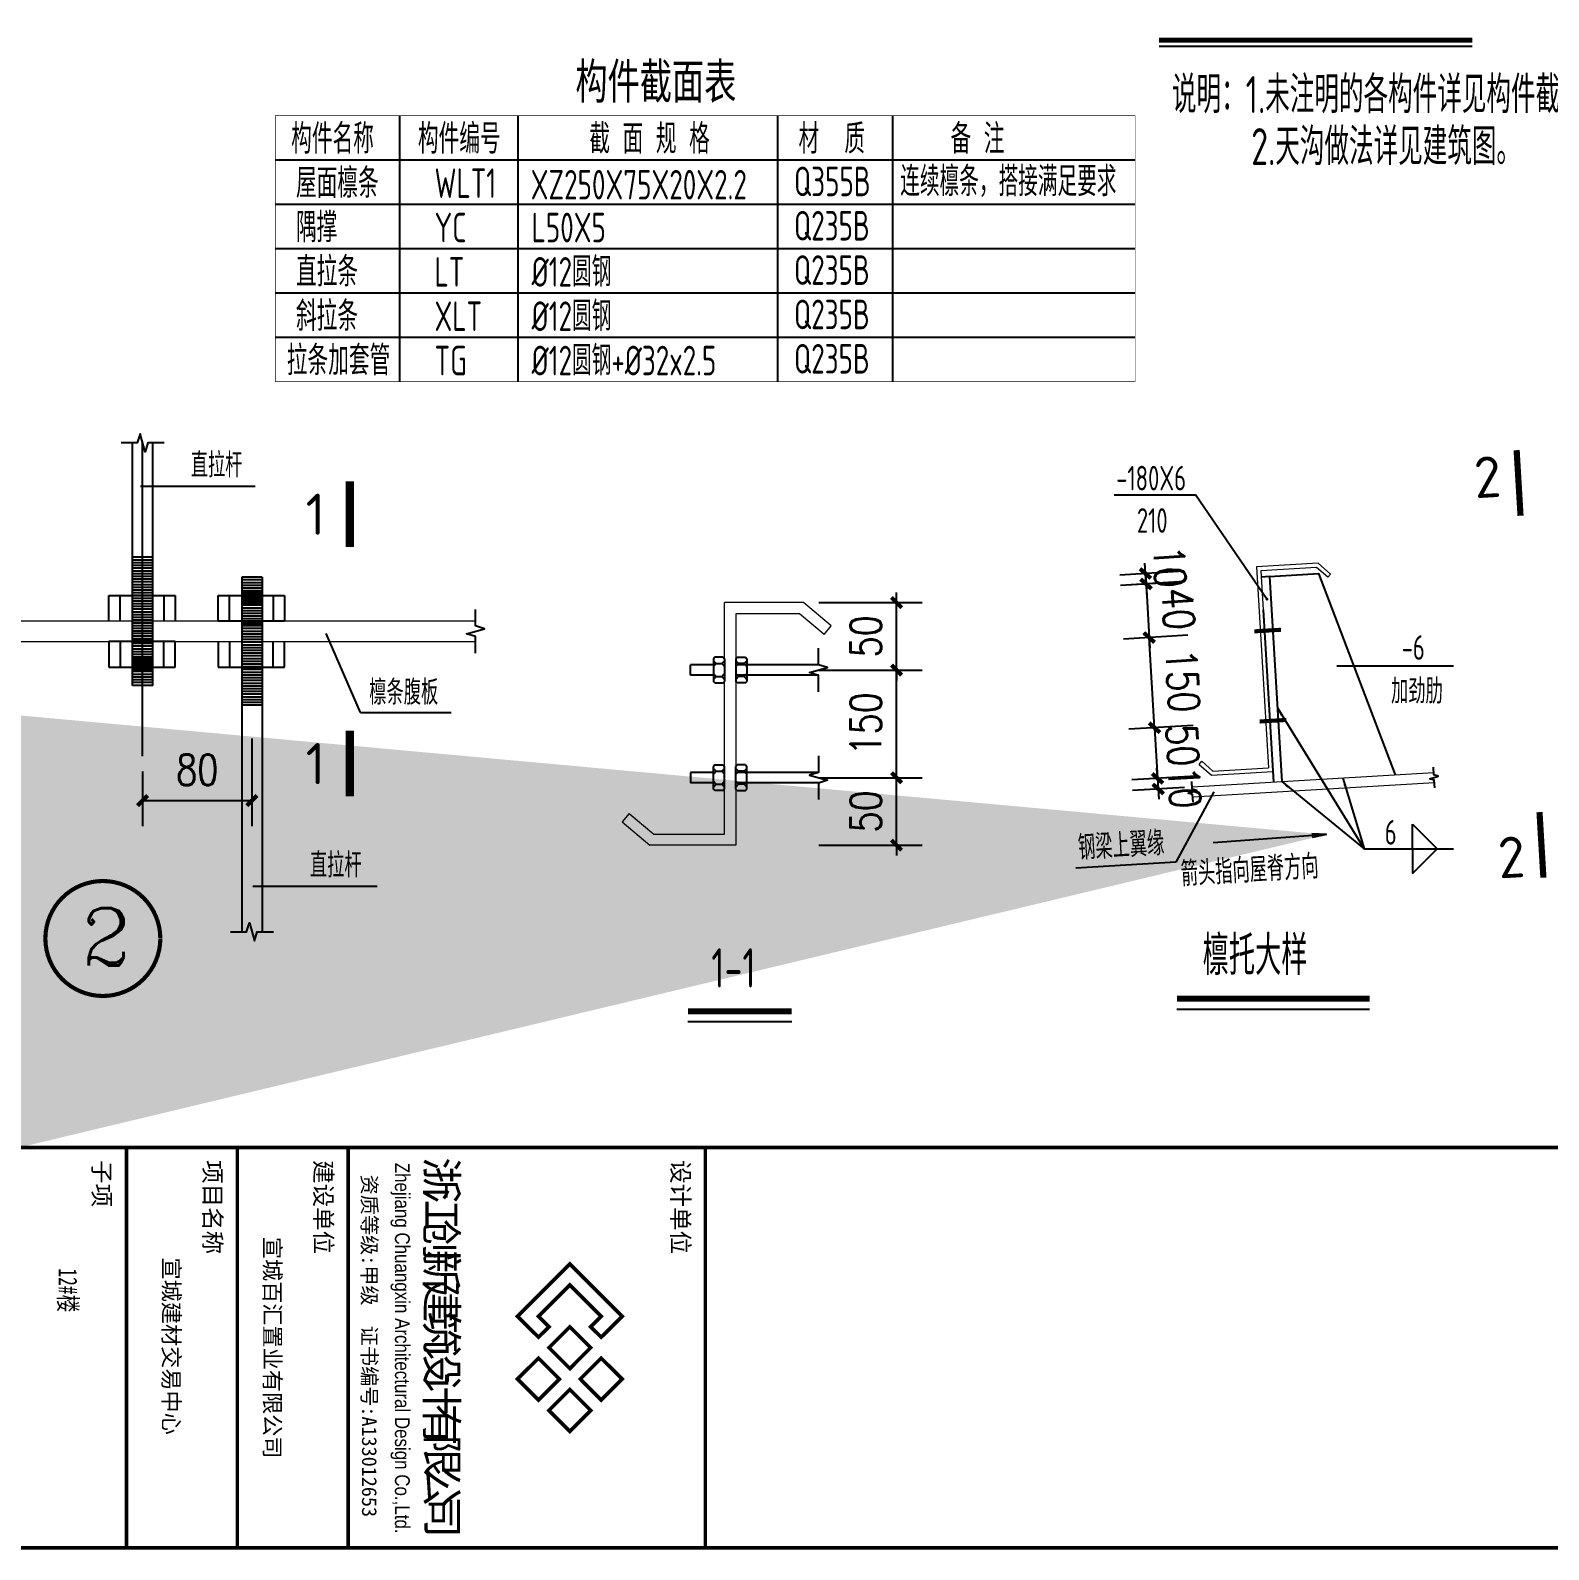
# Model space of a CAD drawing. Extents: x 447413 to 2975780, y -1432727 to 1301644.
# Drawn here: x 2646057 to 2683042, y -541910 to -504908 of the extents above; entities that cross this region are included whole.
import ezdxf
from ezdxf.enums import TextEntityAlignment as Align

# ---------------------------------------------------------------- set-up
doc = ezdxf.new("R2010")
doc.units = 0
doc.header["$LTSCALE"] = 1000
doc.header["$MEASUREMENT"] = 0
doc.linetypes.add('CONTINOUS', pattern=[0])
for name, color, linetype in [('AXIS', 3, 'Continuous'), ('BOLT', 253, 'Continuous'), ('DOTE', 1, 'Continuous'), ('DWG', 3, 'Continuous'), ('NUM', 7, 'Continuous'), ('PUB_HATCH', 8, 'Continuous'), ('PUB_TEXT', 7, 'Continuous'), ('STEEL', 7, 'Continuous'), ('TAB', 7, 'Continuous'), ('TEXT', 6, 'Continuous'), ('THIN', 7, 'Continuous'), ('图框', 253, 'Continuous'), ('说明', 7, 'Continuous')]:
    doc.layers.add(name, color=color, linetype=linetype)
for name, color, linetype, lineweight in [('rein', 6, 'Continuous', 18), ('THICK', 6, 'Continuous', 0), ('檩条', 7, 'Continuous', 18), ('钢梁', 141, 'Continuous', 18)]:
    doc.layers.add(name, color=color, linetype=linetype, lineweight=lineweight)
doc.styles.add('_HZTXT', font='tssdeng.shx', dxfattribs={"width": 0.7, "bigfont": 'HZTXT.shx'})
doc.styles.add('_TCH_AXIS', font='COMPLEX', dxfattribs={"bigfont": 'GBCBIG'})
doc.styles.add('Arial', font='ARIALN.TTF')
doc.styles.add('ASDF', font='')
doc.styles.add('cx_biaoti', font='')
doc.styles.add('DIM_FONT', font='SIMPLEX', dxfattribs={"width": 0.8})
doc.styles.add('HT', font='simhei.ttf')
doc.styles.get("Standard").update_dxf_attribs({"font": 'tssdeng.shx', "bigfont": 'hztxt.shx'})
doc.styles.add('TSSD_Label', font='Tssdeng.shx', dxfattribs={"width": 0.7, "bigfont": 'hztxt.shx'})
doc.styles.add('TSSD_Norm', font='tssdeng.shx', dxfattribs={"bigfont": 'tssdchn.shx'})
doc.styles.add('TSSD_REIN', font='Tssdeng.shx', dxfattribs={"width": 0.7, "bigfont": 'hztxt.shx'})
doc.styles.add('YT', font='FZYTK.TTF')
doc.styles.get('ASDF').set_extended_font_data('SimSun')
doc.styles.get('cx_biaoti').set_extended_font_data('SimSun')
doc.dimstyles.new('DIMN250', dxfattribs={"dimscale": 2.5, "dimtxt": 300, "dimasz": 100, "dimexe": 250, "dimexo": 300, "dimgap": 150, "dimtad": 1, "dimdec": 0, "dimzin": 0, "dimdsep": 46, "dimtxsty": 'DIM_FONT', "dimblk": 'ARCHTICK', "dimcen": 0.09, "dimclrt": 7, "dimazin": 2, "dimtfac": 1, "dimtdec": 0, "dimtix": 1, "dimtmove": 2, "dimatfit": 3, "dimldrblk": 'ARCHTICK', "dimfxl": 0, "dimtolj": 1, "dimtzin": 0, "dimarcsym": 0})
doc.dimstyles.get("Standard").update_dxf_attribs({"dimscale": 100, "dimtxt": 3.5, "dimasz": 1, "dimexe": 2.5, "dimexo": 3, "dimgap": 1.5, "dimtad": 1, "dimdec": 0, "dimzin": 0, "dimdsep": 46, "dimtxsty": 'Standard', "dimblk": 'ARCHTICK', "dimcen": 0.09, "dimadec": 0, "dimazin": 0, "dimtfac": 1, "dimtdec": 0, "dimtix": 1, "dimtmove": 2, "dimatfit": 3, "dimfxl": 0, "dimtolj": 1, "dimtzin": 0, "dimarcsym": 0})
doc.dimstyles.new('TSSD_LEADER_STYLE_200.0', dxfattribs={"dimtxt": 0.18, "dimasz": 200, "dimexe": 0.18, "dimexo": 0.0625, "dimgap": 0.09, "dimtad": 0, "dimtih": 1, "dimtoh": 1, "dimdec": 4, "dimzin": 0, "dimdsep": 46, "dimtxsty": 'Standard', "dimcen": 0.09, "dimadec": 0, "dimazin": 0, "dimtfac": 1, "dimtdec": 4, "dimtofl": 0, "dimtmove": 0, "dimatfit": 3, "dimfxl": 0, "dimtolj": 1, "dimtzin": 0, "dimarcsym": 0})

# ---------------------------------------------------------------- blocks, each defined once
blk = doc.blocks.new('A$C6B0021A6')
at = {"layer": '图框', "color": 153, "const_width": 58, "elevation": -84000}
for points in [[(111420, 1020), (2520, 1020), (2520, 83120), (111420, 83120)], [(111420, 83120), (117920, 83120), (117920, 1020), (111420, 1020)], [(111420, 30220), (117920, 30220), (117920, 1020), (111420, 1020)]]:
    blk.add_lwpolyline(points, close=True, dxfattribs=at)
at = {"layer": '图框', "color": 5, "const_width": 60, "elevation": -84000}
blk.add_lwpolyline([(114500, 28529), (114161, 28869), (113312, 28020), (114161, 27171), (114500, 27511), (114331, 27681), (114161, 27511), (113652, 28020), (114161, 28529), (114331, 28359)], close=True, dxfattribs=at)
at = {"layer": '图框', "color": 1, "const_width": 60, "elevation": -84000}
for points in [[(114840, 28529), (115179, 28190), (115519, 28529), (115179, 28869)], [(114331, 28020), (114670, 27681), (115009, 28020), (114670, 28359)], [(115349, 28020), (115688, 27681), (116028, 28020), (115688, 28359)], [(114840, 27511), (115179, 27171), (115519, 27511), (115179, 27850)]]:
    blk.add_lwpolyline(points, close=True, dxfattribs=at)
at = {"layer": '图框', "color": 153, "const_width": 58, "elevation": -84000}
for points in [[(111420, 24420), (117920, 24420)], [(117920, 22620), (111420, 22620)], [(117920, 20820), (111420, 20820)]]:
    blk.add_lwpolyline(points, dxfattribs=at)
at = {"layer": '图框', "color": 153, "style": 'cx_biaoti'}
for s, p in [('设计单位', (111624, 29678, -84000)), ('建设单位', (111624, 23878, -84000)), ('项目名称', (111624, 22078, -84000)), ('子项', (111624, 20278, -84000))]:
    blk.add_text(s, height=280, dxfattribs=at).set_placement(p)
at = {"layer": '图框', "color": 153}
for s, height, style, p in [('浙', 500, 'YT', (111920, 25945, -84000)), ('江', 500, 'YT', (112420, 25945, -84000)), ('创', 500, 'YT', (112920, 25945, -84000)), ('新', 500, 'YT', (113420, 25945, -84000)), ('建', 500, 'YT', (113920, 25945, -84000)), ('筑', 500, 'YT', (114420, 25945, -84000)), ('设', 500, 'YT', (114920, 25945, -84000)), ('计', 500, 'YT', (115420, 25945, -84000)), ('有', 500, 'YT', (115920, 25945, -84000)), ('限', 500, 'YT', (116420, 25945, -84000)), ('公', 500, 'YT', (116920, 25945, -84000)), ('司', 500, 'YT', (117420, 25945, -84000)), (' Zhejiang Chuangxin Architectural Design Co.,Ltd.', 240, 'Arial', (114640, 25270, -84000)), ('资质等级:甲级  证书编号:A133012653', 240, 'cx_biaoti', (114640, 24770, -84000)), ('宣城百汇置业有限公司', 264, 'HT', (114670, 23195, -84000)), ('宣城建材交易中心', 264, 'HT', (114645, 21554, -84000))]:
    blk.add_text(s, height=height, dxfattribs=dict(at, style=style)).set_placement(p, align=Align.MIDDLE)
blk = doc.blocks.new('子项')
at = {"layer": 'PUB_HATCH'}
blk.add_attdef('子项', (1391731, 380621), '', height=350, dxfattribs=at)
blk = doc.blocks.new('_ArchTick')
at = {"color": 0, "linetype": 'ByBlock', "const_width": 0.4}
blk.add_lwpolyline([(-0.5, -0.5), (0.5, 0.5)], dxfattribs=at)
blk = doc.blocks.new('*D1575')
at = {"layer": 'AXIS', "color": 0, "lineweight": -2, "transparency": 16777216}
for p, q in [((2651453, -522151), (2651453, -524291)), ((2648790, -522961), (2648790, -524291)), ((2648790, -523666), (2651453, -523666))]:
    blk.add_line(p, q, dxfattribs=at)
at = {"layer": 'Defpoints', "color": 0, "transparency": 16777216}
for p in [(2651453, -521776), (2648790, -522586), (2651453, -523666)]:
    blk.add_point(p, dxfattribs=at)
at = {"layer": 'AXIS', "color": 0, "lineweight": -2, "transparency": 16777216, "xscale": 250, "yscale": 250, "zscale": 250, "rotation": 180}
blk.add_blockref('_ArchTick', (2648790, -523666), dxfattribs=at)
at = {"layer": 'AXIS', "color": 0, "lineweight": -2, "transparency": 16777216, "xscale": 250, "yscale": 250, "zscale": 250}
blk.add_blockref('_ArchTick', (2651453, -523666), dxfattribs=at)
at = {"layer": 'AXIS', "color": 7, "transparency": 16777216, "insert": (2650122, -522916), "char_height": 750, "attachment_point": 5, "style": 'DIM_FONT'}
blk.add_mtext('\\A1;80', dxfattribs=at)
blk = doc.blocks.new('_WELD004')
at = {"color": 0, "linetype": 'ByBlock'}
for p, q in [((0, 1), (1, 0)), ((0, 0), (0, 1))]:
    blk.add_line(p, q, dxfattribs=at)
blk = doc.blocks.new('*D1581')
at = {"layer": 'AXIS', "color": 0, "lineweight": -2, "transparency": 16777216}
for p, q in [((2674381, -521837), (2672819, -521930)), ((2673442, -521893), (2673516, -523127)), ((2674454, -523072), (2672892, -523164))]:
    blk.add_line(p, q, dxfattribs=at)
at = {"layer": 'Defpoints', "color": 0, "transparency": 16777216}
for p in [(2674755, -521815), (2673516, -523127), (2674828, -523049)]:
    blk.add_point(p, dxfattribs=at)
at = {"layer": 'AXIS', "color": 0, "lineweight": -2, "transparency": 16777216, "xscale": 250, "yscale": 250, "zscale": 250}
for p, rotation in [((2673442, -521893), 93.40000001398447), ((2673516, -523127), 273.4000000139845)]:
    blk.add_blockref('_ArchTick', p, dxfattribs=dict(at, rotation=rotation))
at = {"layer": 'AXIS', "color": 7, "transparency": 16777216, "insert": (2674123, -522321), "char_height": 750, "attachment_point": 5, "rotation": 273.4, "style": 'DIM_FONT'}
blk.add_mtext('\\A1;50', dxfattribs=at)
blk = doc.blocks.new('*D1582')
at = {"layer": 'AXIS', "color": 0, "lineweight": -2, "transparency": 16777216}
for p, q in [((2674172, -518334), (2672610, -518426)), ((2673234, -518389), (2673219, -518140)), ((2673234, -518389), (2673312, -519696)), ((2674250, -519641), (2672688, -519734)), ((2673312, -519696), (2673327, -519946))]:
    blk.add_line(p, q, dxfattribs=at)
at = {"layer": 'Defpoints', "color": 0, "transparency": 16777216}
for p in [(2674547, -518311), (2673312, -519696), (2674624, -519619)]:
    blk.add_point(p, dxfattribs=at)
at = {"layer": 'AXIS', "color": 0, "lineweight": -2, "transparency": 16777216, "xscale": 250, "yscale": 250, "zscale": 250}
for p, rotation in [((2673234, -518389), 273.4000000139845), ((2673312, -519696), 93.40000001398447)]:
    blk.add_blockref('_ArchTick', p, dxfattribs=dict(at, rotation=rotation))
at = {"layer": 'AXIS', "color": 7, "transparency": 16777216, "insert": (2674022, -518998), "char_height": 750, "attachment_point": 5, "rotation": 273.4, "style": 'DIM_FONT'}
blk.add_mtext('\\A1;40', dxfattribs=at)
blk = doc.blocks.new('*D1583')
at = {"layer": 'AXIS', "color": 0, "lineweight": -2, "transparency": 16777216}
for p, q in [((2673219, -518136), (2673204, -517887)), ((2674157, -518080), (2672595, -518173)), ((2674173, -518336), (2672611, -518428)), ((2673219, -518136), (2673234, -518391)), ((2673234, -518391), (2673249, -518641))]:
    blk.add_line(p, q, dxfattribs=at)
at = {"layer": 'Defpoints', "color": 0, "transparency": 16777216}
for p in [(2673234, -518391), (2674532, -518058), (2674547, -518313)]:
    blk.add_point(p, dxfattribs=at)
at = {"layer": 'AXIS', "color": 0, "lineweight": -2, "transparency": 16777216, "xscale": 250, "yscale": 250, "zscale": 250}
for p, rotation in [((2673219, -518136), 273.4000000139845), ((2673234, -518391), 93.40000001398447)]:
    blk.add_blockref('_ArchTick', p, dxfattribs=dict(at, rotation=rotation))
at = {"layer": 'AXIS', "color": 7, "transparency": 16777216, "insert": (2673810, -517969), "char_height": 750, "attachment_point": 5, "rotation": 273.4, "style": 'DIM_FONT'}
blk.add_mtext('\\A1;10', dxfattribs=at)
blk = doc.blocks.new('*D1584')
at = {"layer": 'AXIS', "color": 0, "lineweight": -2, "transparency": 16777216}
for p, q in [((2674250, -519641), (2672688, -519734)), ((2673442, -521893), (2673312, -519696)), ((2674381, -521837), (2672819, -521930))]:
    blk.add_line(p, q, dxfattribs=at)
at = {"layer": 'Defpoints', "color": 0, "transparency": 16777216}
for p in [(2673312, -519696), (2674624, -519619), (2674755, -521815)]:
    blk.add_point(p, dxfattribs=at)
at = {"layer": 'AXIS', "color": 0, "lineweight": -2, "transparency": 16777216, "xscale": 250, "yscale": 250, "zscale": 250}
for p, rotation in [((2673312, -519696), 93.40000001398447), ((2673442, -521893), 273.4000000139845)]:
    blk.add_blockref('_ArchTick', p, dxfattribs=dict(at, rotation=rotation))
at = {"layer": 'AXIS', "color": 7, "transparency": 16777216, "insert": (2674126, -520750), "char_height": 750, "attachment_point": 5, "rotation": 273.4, "style": 'DIM_FONT'}
blk.add_mtext('\\A1;150', dxfattribs=at)
blk = doc.blocks.new('U_I0GCW')
at = {"layer": 'STEEL'}
for p, q in [((-250, 191), (-221, 220)), ((-250, 191), (-250, 29)), ((-250, 29), (-221, 0)), ((-221, 220), (221, 220)), ((-221, 0), (221, 0)), ((-125, 163), (-182, 220)), ((-125, 57), (-182, 0)), ((-125, 163), (-68, 220)), ((-125, 57), (-125, 163)), ((-125, 57), (-68, 0)), ((125, 163), (68, 220)), ((125, 57), (68, 0)), ((125, 163), (182, 220)), ((125, 57), (125, 163)), ((125, 57), (182, 0)), ((250, 191), (221, 220)), ((250, 29), (221, 0)), ((250, 29), (250, 191))]:
    blk.add_line(p, q, dxfattribs=at)
at = {"style": 'DIM_FONT', "width": 0.7, "flags": 9}
for tag in ['XSIZE', 'YSIZE']:
    blk.add_attdef(tag, (0, 0), '', height=0.5, dxfattribs=at)
blk = doc.blocks.new('*D1594')
at = {"layer": 'AXIS', "color": 0, "lineweight": -2, "transparency": 16777216}
for p, q in [((2665262, -520488), (2667782, -520488)), ((2667157, -523110), (2667157, -520488)), ((2665262, -523110), (2667782, -523110))]:
    blk.add_line(p, q, dxfattribs=at)
at = {"layer": 'Defpoints', "color": 0, "transparency": 16777216}
for p in [(2664887, -520488), (2667157, -520488), (2664887, -523110)]:
    blk.add_point(p, dxfattribs=at)
at = {"layer": 'AXIS', "color": 0, "lineweight": -2, "transparency": 16777216, "xscale": 250, "yscale": 250, "zscale": 250}
for p, rotation in [((2667157, -520488), 90), ((2667157, -523110), 270)]:
    blk.add_blockref('_ArchTick', p, dxfattribs=dict(at, rotation=rotation))
at = {"layer": 'AXIS', "color": 7, "transparency": 16777216, "insert": (2666407, -521799), "char_height": 750, "attachment_point": 5, "rotation": 90, "style": 'DIM_FONT'}
blk.add_mtext('\\A1;150', dxfattribs=at)
blk = doc.blocks.new('*D1595')
at = {"layer": 'AXIS', "color": 0, "lineweight": -2, "transparency": 16777216}
for p, q in [((2667157, -518845), (2667157, -518595)), ((2665262, -518845), (2667782, -518845)), ((2667157, -520488), (2667157, -518845)), ((2665262, -520488), (2667782, -520488)), ((2667157, -520488), (2667157, -520738))]:
    blk.add_line(p, q, dxfattribs=at)
at = {"layer": 'Defpoints', "color": 0, "transparency": 16777216}
for p in [(2664887, -518845), (2667157, -518845), (2664887, -520488)]:
    blk.add_point(p, dxfattribs=at)
at = {"layer": 'AXIS', "color": 0, "lineweight": -2, "transparency": 16777216, "xscale": 250, "yscale": 250, "zscale": 250}
for p, rotation in [((2667157, -518845), 270), ((2667157, -520488), 90)]:
    blk.add_blockref('_ArchTick', p, dxfattribs=dict(at, rotation=rotation))
at = {"layer": 'AXIS', "color": 7, "transparency": 16777216, "insert": (2666407, -519666), "char_height": 750, "attachment_point": 5, "rotation": 90, "style": 'DIM_FONT'}
blk.add_mtext('\\A1;50', dxfattribs=at)
blk = doc.blocks.new('*D1596')
at = {"layer": 'AXIS', "color": 0, "lineweight": -2, "transparency": 16777216}
for p, q in [((2665262, -523110), (2667782, -523110)), ((2667157, -523110), (2667157, -522860)), ((2667157, -524753), (2667157, -523110)), ((2665262, -524753), (2667782, -524753)), ((2667157, -524753), (2667157, -525003))]:
    blk.add_line(p, q, dxfattribs=at)
at = {"layer": 'Defpoints', "color": 0, "transparency": 16777216}
for p in [(2664887, -523110), (2667157, -523110), (2664887, -524753)]:
    blk.add_point(p, dxfattribs=at)
at = {"layer": 'AXIS', "color": 0, "lineweight": -2, "transparency": 16777216, "xscale": 250, "yscale": 250, "zscale": 250}
for p, rotation in [((2667157, -523110), 270), ((2667157, -524753), 90)]:
    blk.add_blockref('_ArchTick', p, dxfattribs=dict(at, rotation=rotation))
at = {"layer": 'AXIS', "color": 7, "transparency": 16777216, "insert": (2666407, -523931), "char_height": 750, "attachment_point": 5, "rotation": 90, "style": 'DIM_FONT'}
blk.add_mtext('\\A1;50', dxfattribs=at)
blk = doc.blocks.new('*D1602')
at = {"layer": 'AXIS', "color": 0, "lineweight": -2, "transparency": 16777216}
for p, q in [((2674154, -523089), (2672892, -523164)), ((2673516, -523127), (2673501, -522878)), ((2673516, -523127), (2673531, -523384)), ((2674170, -523346), (2672907, -523421)), ((2673531, -523384), (2673546, -523633))]:
    blk.add_line(p, q, dxfattribs=at)
at = {"layer": 'Defpoints', "color": 0, "transparency": 16777216}
for p in [(2674529, -523067), (2673531, -523384), (2674544, -523324)]:
    blk.add_point(p, dxfattribs=at)
at = {"layer": 'AXIS', "color": 0, "lineweight": -2, "transparency": 16777216, "xscale": 250, "yscale": 250, "zscale": 250}
for p, rotation in [((2673516, -523127), 273.4000000000593), ((2673531, -523384), 93.40000000005932)]:
    blk.add_blockref('_ArchTick', p, dxfattribs=dict(at, rotation=rotation))
at = {"layer": 'AXIS', "color": 7, "transparency": 16777216, "insert": (2674173, -523346), "char_height": 750, "attachment_point": 5, "rotation": 273.4, "style": 'DIM_FONT'}
blk.add_mtext('\\A1;10', dxfattribs=at)

msp = doc.modelspace()

# ---------------------------------------------------------------- linework, layer by layer
at = {"layer": 'AXIS'}
msp.add_line((2648789.8, -522585.6, 126000), (2648789.8, -514953.3, 126000), dxfattribs=at)
at = {"layer": 'BOLT'}
for p, q in [((2647968.6, -519292.8, 126000), (2647968.6, -518667.7, 126000)), ((2647968.6, -518667.7, 126000), (2649583.8, -518667.7, 126000)), ((2648248, -519292.8, 126000), (2648248, -518667.7, 126000)), ((2648248, -518667.7, 126000), (2649304.2, -518667.7, 126000)), ((2649304.2, -518667.7, 126000), (2649304.2, -519292.8, 126000)), ((2649583.8, -518667.7, 126000), (2649583.8, -519292.8, 126000)), ((2650632.1, -518667.7, 126000), (2652247.3, -518667.7, 126000)), ((2650632.1, -519292.8, 126000), (2650632.1, -518667.7, 126000)), ((2650911.5, -518667.7, 126000), (2651967.8, -518667.7, 126000)), ((2650911.5, -519292.8, 126000), (2650911.5, -518667.7, 126000)), ((2651967.8, -518667.7, 126000), (2651967.8, -519292.8, 126000)), ((2652247.3, -518667.7, 126000), (2652247.3, -519292.8, 126000)), ((2652247.3, -519292.8, 126000), (2650632.1, -519292.8, 126000)), ((2651967.8, -519292.8, 126000), (2650911.5, -519292.8, 126000)), ((2647968.6, -519793.4, 126000), (2647968.6, -520418.5, 126000)), ((2649583.8, -519793.4, 126000), (2647968.6, -519793.4, 126000)), ((2648248, -519793.4, 126000), (2648248, -520418.5, 126000)), ((2649304.2, -519793.4, 126000), (2648248, -519793.4, 126000)), ((2649304.2, -520418.5, 126000), (2649304.2, -519793.4, 126000)), ((2649583.8, -520418.5, 126000), (2649583.8, -519793.4, 126000)), ((2650632.1, -519793.4, 126000), (2650632.1, -520418.5, 126000)), ((2650911.5, -519793.4, 126000), (2650911.5, -520418.5, 126000)), ((2651967.8, -520418.5, 126000), (2651967.8, -519793.4, 126000)), ((2652247.3, -520418.5, 126000), (2652247.3, -519793.4, 126000)), ((2647968.6, -520418.5, 126000), (2649583.8, -520418.5, 126000)), ((2648248, -520418.5, 126000), (2649304.2, -520418.5, 126000)), ((2650632.1, -520418.5, 126000), (2652247.3, -520418.5, 126000)), ((2650911.5, -520418.5, 126000), (2651967.8, -520418.5, 126000))]:
    msp.add_line(p, q, dxfattribs=at)
at = {"layer": 'BOLT', "ltscale": 0.8, "const_width": 100, "elevation": 126000}
for points in [[(2675872.2, -519544.4), (2676521.1, -519505.8)], [(2676002.7, -521740.5), (2676651.6, -521702)]]:
    msp.add_lwpolyline(points, dxfattribs=at)
at = {"layer": 'DOTE', "color": 0}
for p, q in [((2676243.8, -518210.5, 126000), (2676044.1, -518222.4, 126000)), ((2677627.2, -524494.7, 126000), (2677273.1, -524473.9, 126000)), ((2677627.2, -524494.7, 126000), (2677279.7, -524566.1, 126000))]:
    msp.add_line(p, q, dxfattribs=at)
at = {"layer": 'DWG'}
for p, q in [((2648542.4, -520859.8, 126000), (2648542.4, -514953.3, 126000)), ((2649037.2, -520859.8, 126000), (2649037.2, -514953.3, 126000)), ((2649037.2, -517741.8, 126000), (2648542.4, -517741.8, 126000)), ((2649037.2, -517808.4, 126000), (2648542.4, -517808.4, 126000)), ((2649037.2, -517875.1, 126000), (2648542.4, -517875.1, 126000)), ((2649037.2, -517941.8, 126000), (2648542.4, -517941.8, 126000)), ((2649037.2, -518008.4, 126000), (2648542.4, -518008.4, 126000)), ((2649037.2, -518075.1, 126000), (2648542.4, -518075.1, 126000)), ((2649037.2, -518141.8, 126000), (2648542.4, -518141.8, 126000)), ((2649037.2, -518208.4, 126000), (2648542.4, -518208.4, 126000)), ((2649037.2, -518275.1, 126000), (2648542.4, -518275.1, 126000)), ((2649037.2, -518275.1, 126000), (2648542.4, -518275.1, 126000)), ((2649037.2, -518341.8, 126000), (2648542.4, -518341.8, 126000)), ((2651700.8, -518226.5, 126000), (2651206, -518226.5, 126000)), ((2651206, -518226.5, 126000), (2651206, -526865.9, 126000)), ((2651700.8, -518293.2, 126000), (2651206, -518293.2, 126000)), ((2651700.8, -518359.8, 126000), (2651206, -518359.8, 126000)), ((2651700.8, -518226.5, 126000), (2651700.8, -526865.9, 126000)), ((2649037.2, -518408.4, 126000), (2648542.4, -518408.4, 126000)), ((2649037.2, -518475.1, 126000), (2648542.4, -518475.1, 126000)), ((2649037.2, -518541.8, 126000), (2648542.4, -518541.8, 126000)), ((2649037.2, -518608.4, 126000), (2648542.4, -518608.4, 126000)), ((2649037.2, -518675.1, 126000), (2648542.4, -518675.1, 126000)), ((2649037.2, -518741.8, 126000), (2648542.4, -518741.8, 126000)), ((2651700.8, -518426.5, 126000), (2651206, -518426.5, 126000)), ((2651700.8, -518493.2, 126000), (2651206, -518493.2, 126000)), ((2651700.8, -518559.8, 126000), (2651206, -518559.8, 126000)), ((2651700.8, -518577.2, 126000), (2651206, -518577.2, 126000)), ((2651700.8, -518626.5, 126000), (2651206, -518626.5, 126000)), ((2651700.8, -518643.9, 126000), (2651206, -518643.9, 126000)), ((2651700.8, -518693.2, 126000), (2651206, -518693.2, 126000)), ((2651700.8, -518710.5, 126000), (2651206, -518710.5, 126000)), ((2651700.8, -518759.8, 126000), (2651206, -518759.8, 126000)), ((2649037.2, -518808.4, 126000), (2648542.4, -518808.4, 126000)), ((2649037.2, -518875.1, 126000), (2648542.4, -518875.1, 126000)), ((2649037.2, -518941.8, 126000), (2648542.4, -518941.8, 126000)), ((2649037.2, -519008.4, 126000), (2648542.4, -519008.4, 126000)), ((2649037.2, -519075.1, 126000), (2648542.4, -519075.1, 126000)), ((2649037.2, -519141.8, 126000), (2648542.4, -519141.8, 126000)), ((2651700.8, -518777.2, 126000), (2651206, -518777.2, 126000)), ((2651700.8, -518826.5, 126000), (2651206, -518826.5, 126000)), ((2651700.8, -518843.9, 126000), (2651206, -518843.9, 126000)), ((2651700.8, -518893.2, 126000), (2651206, -518893.2, 126000)), ((2651700.8, -518910.5, 126000), (2651206, -518910.5, 126000)), ((2651700.8, -518977.2, 126000), (2651206, -518977.2, 126000)), ((2651700.8, -519043.9, 126000), (2651206, -519043.9, 126000)), ((2651700.8, -519110.5, 126000), (2651206, -519110.5, 126000)), ((2649037.2, -519208.4, 126000), (2648542.4, -519208.4, 126000)), ((2649037.2, -519275.1, 126000), (2648542.4, -519275.1, 126000)), ((2649037.2, -519341.8, 126000), (2648542.4, -519341.8, 126000)), ((2649037.2, -519408.4, 126000), (2648542.4, -519408.4, 126000)), ((2649037.2, -519475.1, 126000), (2648542.4, -519475.1, 126000)), ((2651700.8, -519177.2, 126000), (2651206, -519177.2, 126000)), ((2651700.8, -519243.9, 126000), (2651206, -519243.9, 126000)), ((2651700.8, -519310.5, 126000), (2651206, -519310.5, 126000)), ((2651700.8, -519359.8, 126000), (2651206, -519359.8, 126000)), ((2651700.8, -519409.1, 126000), (2651206, -519409.1, 126000)), ((2651700.8, -519475.8, 126000), (2651206, -519475.8, 126000)), ((2649037.2, -519541.8, 126000), (2648542.4, -519541.8, 126000)), ((2649037.2, -519593.1, 126000), (2648542.4, -519593.1, 126000)), ((2649037.2, -519659.8, 126000), (2648542.4, -519659.8, 126000)), ((2649037.2, -519726.4, 126000), (2648542.4, -519726.4, 126000)), ((2649037.2, -519775.7, 126000), (2648542.4, -519775.7, 126000)), ((2649037.2, -519842.4, 126000), (2648542.4, -519842.4, 126000)), ((2651700.8, -519544.5, 126000), (2651206, -519544.5, 126000)), ((2651700.8, -519611.2, 126000), (2651206, -519611.2, 126000)), ((2651700.8, -519677.8, 126000), (2651206, -519677.8, 126000)), ((2651700.8, -519744.5, 126000), (2651206, -519744.5, 126000)), ((2651700.8, -519811.2, 126000), (2651206, -519811.2, 126000)), ((2651700.8, -519877.8, 126000), (2651206, -519877.8, 126000)), ((2649037.2, -519909.1, 126000), (2648542.4, -519909.1, 126000)), ((2649037.2, -519975.7, 126000), (2648542.4, -519975.7, 126000)), ((2649037.2, -520042.4, 126000), (2648542.4, -520042.4, 126000)), ((2649037.2, -520109.1, 126000), (2648542.4, -520109.1, 126000)), ((2649037.2, -520175.7, 126000), (2648542.4, -520175.7, 126000)), ((2649037.2, -520193.1, 126000), (2648542.4, -520193.1, 126000)), ((2649037.2, -520242.4, 126000), (2648542.4, -520242.4, 126000)), ((2651700.8, -519944.5, 126000), (2651206, -519944.5, 126000)), ((2651700.8, -520011.2, 126000), (2651206, -520011.2, 126000)), ((2651700.8, -520077.8, 126000), (2651206, -520077.8, 126000)), ((2651700.8, -520144.5, 126000), (2651206, -520144.5, 126000)), ((2651700.8, -520211.2, 126000), (2651206, -520211.2, 126000)), ((2649037.2, -520259.8, 126000), (2648542.4, -520259.8, 126000)), ((2649037.2, -520309.1, 126000), (2648542.4, -520309.1, 126000)), ((2649037.2, -520326.4, 126000), (2648542.4, -520326.4, 126000)), ((2649037.2, -520375.7, 126000), (2648542.4, -520375.7, 126000)), ((2649037.2, -520393.1, 126000), (2648542.4, -520393.1, 126000)), ((2649037.2, -520442.4, 126000), (2648542.4, -520442.4, 126000)), ((2649037.2, -520459.8, 126000), (2648542.4, -520459.8, 126000)), ((2649037.2, -520509.1, 126000), (2648542.4, -520509.1, 126000)), ((2649037.2, -520526.4, 126000), (2648542.4, -520526.4, 126000)), ((2649037.2, -520593.1, 126000), (2648542.4, -520593.1, 126000)), ((2651700.8, -520277.8, 126000), (2651206, -520277.8, 126000)), ((2651700.8, -520344.5, 126000), (2651206, -520344.5, 126000)), ((2651700.8, -520411.2, 126000), (2651206, -520411.2, 126000)), ((2651700.8, -520477.8, 126000), (2651206, -520477.8, 126000)), ((2651700.8, -520544.5, 126000), (2651206, -520544.5, 126000)), ((2651700.8, -520611.2, 126000), (2651206, -520611.2, 126000)), ((2662141.5, -520612.8, 126000), (2662141.5, -520362.8, 126000)), ((2662694, -520362.8, 126000), (2662141.5, -520362.8, 126000)), ((2662694, -520612.8, 126000), (2662141.5, -520612.8, 126000)), ((2665255, -520362.8, 126000), (2663239, -520362.8, 126000)), ((2665255, -520612.8, 126000), (2663239, -520612.8, 126000)), ((2649037.2, -520659.8, 126000), (2648542.4, -520659.8, 126000)), ((2649037.2, -520726.4, 126000), (2648542.4, -520726.4, 126000)), ((2649037.2, -520793.1, 126000), (2648542.4, -520793.1, 126000)), ((2649037.2, -520859.8, 126000), (2648542.4, -520859.8, 126000)), ((2651700.8, -520677.8, 126000), (2651206, -520677.8, 126000)), ((2651700.8, -520744.5, 126000), (2651206, -520744.5, 126000)), ((2651700.8, -520811.2, 126000), (2651206, -520811.2, 126000)), ((2651700.8, -520811.2, 126000), (2651206, -520811.2, 126000)), ((2651700.8, -520877.8, 126000), (2651206, -520877.8, 126000)), ((2651700.8, -520944.5, 126000), (2651206, -520944.5, 126000)), ((2651700.8, -521011.2, 126000), (2651206, -521011.2, 126000)), ((2651700.8, -521077.8, 126000), (2651206, -521077.8, 126000)), ((2651700.8, -521144.5, 126000), (2651206, -521144.5, 126000)), ((2651700.8, -521211.2, 126000), (2651206, -521211.2, 126000)), ((2651700.8, -521277.8, 126000), (2651206, -521277.8, 126000)), ((2651700.8, -521344.5, 126000), (2651206, -521344.5, 126000)), ((2662141.5, -522985, 126000), (2662141.5, -523235, 126000)), ((2662694, -522985, 126000), (2662141.5, -522985, 126000)), ((2665255, -522985, 126000), (2663239, -522985, 126000)), ((2662694, -523235, 126000), (2662141.5, -523235, 126000)), ((2665255, -523235, 126000), (2663239, -523235, 126000))]:
    msp.add_line(p, q, dxfattribs=at)
at = {"layer": 'NUM', "color": 7, "linetype": 'ByBlock', "elevation": 126000}
for points, const_width in [([(2682357.4, -516728.6), (2682262.5, -515131.4)], 150), ([(2653837.3, -517489.9), (2653837.3, -515889.9)], 200), ([(2653837.3, -523564.1), (2653837.3, -521964.1)], 200), ([(2682914.6, -525544.3), (2682819.7, -523947.1)], 150), ([(2662075.7, -528798), (2664605.2, -528798)], 150), ([(2673986.4, -528492.9), (2678678.9, -528492.9)], 150)]:
    msp.add_lwpolyline(points, dxfattribs=dict(at, const_width=const_width))
at = {"layer": 'NUM', "color": 7, "const_width": 100, "elevation": 126000}
msp.add_lwpolyline([(2649222.2, -527024.9, 3999.9999167), (2649222.2, -527026.3, 3999.9999167)], format="xyb", dxfattribs=at)
at = {"layer": 'NUM', "color": 7, "linetype": 'ByBlock', "elevation": 126000}
for points in [[(2673986.4, -528745), (2678678.9, -528745)], [(2662075.7, -529050.1), (2664605.2, -529050.1)]]:
    msp.add_lwpolyline(points, dxfattribs=at)
at = {"layer": 'rein', "const_width": 36, "elevation": 126000}
msp.add_lwpolyline([(2676162.9, -518759.4, 1), (2676198.9, -518757.3, 1)], format="xyb", close=True, dxfattribs=at)
at = {"layer": 'TAB'}
for p, q in [((2655046.9, -506981.7, 252000), (2655046.9, -513461.7, 252000)), ((2657929.9, -506981.7, 252000), (2657929.9, -513461.7, 252000)), ((2664259.8, -506981.7, 252000), (2664259.8, -513461.7, 252000)), ((2667061.6, -506981.7, 252000), (2667061.6, -513461.7, 252000)), ((2652027, -508061.7, 252000), (2672970.5, -508061.7, 252000)), ((2652027, -509141.7, 252000), (2672970.5, -509141.7, 252000)), ((2652027, -509141.7, 252000), (2672970.5, -509141.7, 252000)), ((2652027, -510221.7, 252000), (2672970.5, -510221.7, 252000)), ((2652027, -511301.7, 252000), (2672970.5, -511301.7, 252000)), ((2652027, -512381.7, 252000), (2672970.5, -512381.7, 252000))]:
    msp.add_line(p, q, dxfattribs=at)
at = {"layer": 'TEXT'}
msp.add_line((2673552, -505294, 252000), (2681179.7, -505294, 252000), dxfattribs=at)
msp.add_line((2673552, -505294, 252000), (2681179.7, -505294, 252000), dxfattribs=at)
at = {"layer": 'TEXT', "color": 7, "linetype": 'Continuous', "ltscale": 0.8}
for p, q in [((2648736.7, -516005.8, 126000), (2651529.9, -516005.8, 126000)), ((2672462.2, -516223.2, 126000), (2674435.7, -516223.2, 126000)), ((2676180.9, -518758.3, 126000), (2674435.7, -516223.2, 126000)), ((2654096.2, -521521.2, 126000), (2653263, -519598.8, 126000)), ((2677885.6, -520386.9, 126000), (2680723.1, -520386.9, 126000)), ((2674882.2, -523450.7, 126000), (2673959.2, -525166.9, 126000)), ((2678548.5, -524840.6, 126000), (2680723.9, -524840.6, 126000)), ((2673959.2, -525166.9, 126000), (2671521.5, -525311.8, 126000)), ((2651479.8, -525750.3, 126000), (2654503, -525750.3, 126000))]:
    msp.add_line(p, q, dxfattribs=at)
at = {"layer": 'TEXT', "const_width": 118.8, "elevation": 252000}
msp.add_lwpolyline([(2673552, -505145.5), (2681179.7, -505145.5)], dxfattribs=at)
msp.add_lwpolyline([(2673552, -505145.5), (2681179.7, -505145.5)], dxfattribs=at)
at = {"layer": 'TEXT', "color": 3, "linetype": 'Continuous', "const_width": 14.4, "elevation": 252000}
msp.add_lwpolyline([(2672970.5, -513461.7), (2652027, -513461.7), (2652027, -506981.7), (2672970.5, -506981.7), (2672970.5, -513461.7)], dxfattribs=at)
at = {"layer": 'TEXT', "color": 7, "linetype": 'Continuous', "ltscale": 0.8, "elevation": 126000}
msp.add_lwpolyline([(2654096.2, -521521.2), (2656307.2, -521521.2)], dxfattribs=at)
at = {"layer": 'THIN', "linetype": 'Continuous', "ltscale": 0.8}
for p, q in [((2676243.8, -518210.5, 126000), (2677441.7, -518139.3, 126000)), ((2676243.8, -518210.5, 126000), (2676540.5, -523205, 126000)), ((2679314.9, -523040.2, 126000), (2677441.7, -518139.3, 126000)), ((2676091.8, -519024.3, 126000), (2676340.9, -523216.9, 126000))]:
    msp.add_line(p, q, dxfattribs=at)
at = {"layer": 'THIN', "elevation": 126000}
for points in [[(2649314.3, -514953.3), (2648918.5, -514953.3), (2648849.2, -515171), (2648730.4, -514735.6), (2648661.2, -514953.3), (2648265.3, -514953.3)], [(2656903.1, -520073.8), (2656903.1, -519673.3), (2656682.8, -519603.2), (2657123.4, -519483), (2656903.1, -519413), (2656903.1, -519012.5)], [(2650928.8, -526865.9), (2651324.7, -526865.9), (2651394, -526648.1), (2651512.7, -527083.6), (2651582, -526865.9), (2651977.9, -526865.9)]]:
    msp.add_lwpolyline(points, dxfattribs=at)
at = {"layer": 'THIN', "ltscale": 0.8, "elevation": 126000}
for points in [[(2665255, -521017.8), (2665255, -520617.8), (2665035, -520547.8), (2665475, -520427.8), (2665255, -520357.8), (2665255, -519957.8)], [(2665255, -522580), (2665255, -522980), (2665035, -523050), (2665475, -523170), (2665255, -523240), (2665255, -523640)], [(2674379.8, -523708.5), (2674368.4, -523516.8), (2674261, -523489.5), (2674468.4, -523419.5), (2674361, -523392.2), (2674349.7, -523200.6)], [(2680266.3, -523358.8), (2680255, -523167.1), (2680147.6, -523139.8), (2680355, -523069.8), (2680247.6, -523042.5), (2680236.2, -522850.8)]]:
    msp.add_lwpolyline(points, dxfattribs=at)
at = {"layer": '檩条'}
for p, q in [((2677426.6, -517886.1, 126000), (2675929.3, -517975.1, 126000)), ((2675929.3, -517975.1, 126000), (2676219.9, -522866.4, 126000)), ((2677391.2, -517988.4, 126000), (2676035, -518069, 126000)), ((2677659.4, -518226.5, 126000), (2677391.2, -517988.4, 126000)), ((2677725.8, -518151.7, 126000), (2677426.6, -517886.1, 126000)), ((2676035, -518069, 126000), (2676340.9, -523216.9, 126000)), ((2677725.8, -518151.7, 126000), (2677659.4, -518226.5, 126000)), ((2662969, -524482.8, 126000), (2662969, -518845, 126000)), ((2664887.3, -518845, 126000), (2662969, -518845, 126000)), ((2663239, -519115, 126000), (2663239, -524752.8, 126000)), ((2664789, -519115, 126000), (2663239, -519115, 126000)), ((2665390.5, -519619.6, 126000), (2664789, -519115, 126000)), ((2665564, -519412.8, 126000), (2664887.3, -518845, 126000)), ((2656903.1, -519292.8, 126000), (2644656.2, -519292.8, 126000)), ((2665390.5, -519619.6, 126000), (2665564, -519412.8, 126000)), ((2644656.2, -519793.4, 126000), (2656903.1, -519793.4, 126000)), ((2674529.2, -522783.7, 126000), (2674595.5, -522708.9, 126000)), ((2674529.2, -522783.7, 126000), (2674828.3, -523049.3, 126000)), ((2674595.5, -522708.9, 126000), (2674863.7, -522947, 126000)), ((2674828.3, -523049.3, 126000), (2676325.6, -522960.3, 126000)), ((2674863.7, -522947, 126000), (2676219.9, -522866.4, 126000)), ((2660645.9, -523978.2, 126000), (2660472.4, -524185, 126000)), ((2660472.4, -524185, 126000), (2661149, -524752.8, 126000)), ((2660645.9, -523978.2, 126000), (2661247.3, -524482.8, 126000)), ((2661247.3, -524482.8, 126000), (2662969, -524482.8, 126000)), ((2663239, -524752.8, 126000), (2661149, -524752.8, 126000))]:
    msp.add_line(p, q, dxfattribs=at)
at = {"layer": '钢梁', "linetype": 'Continuous', "ltscale": 0.8}
for p, q in [((2674357.6, -523334.7, 126000), (2680244.1, -522985, 126000)), ((2674371.9, -523574.3, 126000), (2680258.4, -523224.6, 126000))]:
    msp.add_line(p, q, dxfattribs=at)

# ---------------------------------------------------------------- block references
at = {"xscale": 1.5, "yscale": 1.5, "zscale": 1.5, "rotation": 270}
msp.add_blockref('A$C6B0021A6', (2617168.3, -364986.5, 252000), dxfattribs=at)
ref = msp.add_blockref('子项', (2304053.9, 717500.1, -252000), dxfattribs=dict(xscale=0.8999999999999999, yscale=0.8999999999999999, zscale=0.8999999999999999, rotation=270))
ref.add_attrib('子项', '12#楼', dxfattribs={"layer": 'PUB_HATCH', "height": 450, "rotation": 270, "style": 'ASDF', "width": 0.7}).set_placement((2646612.8, -535057.8, -252000), align=Align.BOTTOM_LEFT)
at = {"layer": 'BOLT', "yscale": 1.25, "zscale": 1.25}
for p, xscale, rotation in [((2662694, -520487.8, 126000), 1.25, 270), ((2663514, -520487.8, 126000), -1.25, 90), ((2662694, -523110, 126000), -1.25, 270), ((2663514, -523110, 126000), 1.25, 90)]:
    msp.add_blockref('U_I0GCW', p, dxfattribs=dict(at, xscale=xscale, rotation=rotation))
at = {"layer": 'TEXT', "color": 7, "linetype": 'Continuous', "ltscale": 0.8, "xscale": 600, "yscale": 600, "zscale": 600}
msp.add_blockref('_WELD004', (2679726.7, -524840.6, 126000), dxfattribs=at)
at = {"layer": 'TEXT', "color": 7, "linetype": 'Continuous', "ltscale": 0.8, "xscale": -600, "yscale": 600, "zscale": 600, "rotation": 180}
msp.add_blockref('_WELD004', (2679726.7, -524840.6, 126000), dxfattribs=at)

# ---------------------------------------------------------------- texts
at = {"layer": 'NUM', "color": 7, "style": '_TCH_AXIS'}
msp.add_text('2', height=1400, dxfattribs=at).set_placement((2647304.3, -527685.1, 126000))
at = {"layer": 'NUM', "color": 7, "style": 'TSSD_Norm', "width": 0.7}
for s, p in [('檩托大样', (2674614.5, -528205.4, 126000)), ('1-1', (2662646.1, -528510.6, 126000))]:
    msp.add_text(s, height=960, dxfattribs=at).set_placement(p, align=Align.BOTTOM_LEFT)
at = {"layer": 'PUB_TEXT', "style": 'TSSD_Norm', "width": 0.7}
for s, p in [('说明：1.未注明的各构件详见构件截面表。', (2673866.1, -506921.6, 252000)), ('2.天沟做法详见建筑图。', (2675796.5, -508188.5, 252000))]:
    msp.add_text(s, height=900, dxfattribs=at).set_placement(p)
at = {"layer": 'TEXT', "style": 'TSSD_Norm', "width": 0.7}
for s, p in [('WLT1', (2655902.1, -508989.2, 252000)), ('连续檩条，搭接满足要求', (2667247.7, -508945.5, 252000)), ('YC', (2655902.1, -510069.2, 252000)), ('L50X5', (2658267.3, -510069.2, 252000)), ('Q235B', (2664658.6, -510025.5, 252000)), ('LT', (2655902.1, -511149.2, 252000)), ('%%C12圆钢', (2658267.3, -511149.2, 252000)), ('Q235B', (2664658.6, -511105.5, 252000)), ('XLT', (2655902.1, -512229.2, 252000)), ('%%C12圆钢', (2658267.3, -512229.2, 252000)), ('Q235B', (2664658.6, -512185.5, 252000)), ('TG', (2655902.1, -513309.2, 252000)), ('%%C12圆钢+%%C32x2.5', (2658267.3, -513309.2, 252000)), ('Q235B', (2664658.6, -513265.5, 252000))]:
    msp.add_text(s, height=720, dxfattribs=at).set_placement(p)
at = {"layer": 'TEXT', "color": 4, "style": 'TSSD_Norm', "width": 0.7}
for s, p in [('XZ250X75X20X2.2', (2658245.1, -509026.4, 252000)), ('Q355B', (2664658.6, -508945.5, 252000))]:
    msp.add_text(s, height=720, dxfattribs=at).set_placement(p)
at = {"layer": 'TEXT', "color": 7, "linetype": 'Continuous', "ltscale": 0.8, "style": 'TSSD_REIN', "width": 0.7}
for s, p in [('直拉杆', (2649962.9, -515794.4, 126000)), ('-180X6', (2672508.3, -516113.1, 126000)), ('210', (2673012.3, -517144.7, 126000)), ('-6', (2679462.3, -520238.1, 126000)), ('加劲肋', (2679203.2, -521303.7, 126000)), ('6', (2679051, -524740.6, 126000)), ('直拉杆', (2652866.4, -525538.9, 126000))]:
    msp.add_text(s, height=600, dxfattribs=at).set_placement(p)
msp.add_text('檩条腹板', height=600, dxfattribs=at).set_placement((2654312.2, -521030.2, 126000), align=Align.MIDDLE_LEFT)
for s, p in [('钢梁上翼缘', (2671597.4, -525118.8, 126000)), ('箭头指向屋脊方向', (2674099.9, -525758.5, 126000))]:
    msp.add_text(s, height=600, rotation=3.4, dxfattribs=at).set_placement(p)
at = {"layer": 'THICK', "color": 7, "style": 'TSSD_Label'}
for p in [(2681256, -516303.6, 126000), (2681839.6, -525564.2, 126000)]:
    msp.add_text('2', height=1000, rotation=3.4, dxfattribs=at).set_placement(p)
for p in [(2652763, -517191.6, 126000), (2652763, -523265.9, 126000)]:
    msp.add_text('1', height=1000, dxfattribs=at).set_placement(p)
at = {"layer": '说明', "linetype": 'CONTINOUS', "style": 'TSSD_REIN', "width": 0.8}
msp.add_text('构件截面表', height=980, dxfattribs=at).set_placement((2659334.1, -506670.5, 252000))
at = {"layer": '说明', "style": '_HZTXT', "width": 0.7}
for s, p in [('构件名称', (2652409.5, -507909.2, 252000)), ('构件编号', (2655497.1, -507909.2, 252000)), ('截 面 规 格', (2659673.5, -507909.2, 252000)), ('材  质', (2664770.2, -507909.2, 252000)), ('备 注', (2668473.4, -507909.2, 252000)), ('屋面檩条', (2652526.6, -508986.3, 252000)), ('隅撑', (2652526.6, -510066.3, 252000)), ('直拉条', (2652526.6, -511146.3, 252000)), ('斜拉条', (2652526.6, -512226.3, 252000)), ('拉条加套管', (2652303.9, -513306.3, 252000))]:
    msp.add_text(s, height=720, dxfattribs=at).set_placement(p)

# ---------------------------------------------------------------- dimensions: what is measured, and where the dimension line sits
at = {"layer": 'AXIS'}
for base, p1, p2, angle, text, picture, middle, dimtype in [((2673234.4, -518391.3, 126000), (2674531.7, -518058.1, 126000), (2674546.9, -518313.3, 126000), 93.4, '10', '*D1583', (2673809.7, -517969.1, 126000), 128), ((2673515.8, -523127.3, 126000), (2674754.9, -521814.6, 126000), (2674828.3, -523049.3, 126000), 93.4, '50', '*D1581', (2674122.9, -522320.7, 126000), 128), ((2673531.1, -523383.8, 126000), (2674528.8, -523067.1, 126000), (2674544, -523323.7, 126000), 273.4, '10', '*D1602', (2674172.8, -523345.7, 126000), 129)]:
    dim = msp.add_linear_dim(base=base, p1=p1, p2=p2, angle=angle, text=text, dimstyle='DIMN250', override={"dimexo": 150}, dxfattribs=at)
    dim.commit()
    dim.dimension.update_dxf_attribs({"geometry": picture, "text_midpoint": middle, "dimtype": dimtype})
for p1, text, picture, middle in [((2674546.8, -518311.3, 126000), '40', '*D1582', (2674021.8, -518998.4, 126000)), ((2674754.9, -521814.6, 126000), '150', '*D1584', (2674125.9, -520750.1, 126000))]:
    dim = msp.add_linear_dim(base=(2673312, -519696.5, 126000), p1=p1, p2=(2674624.4, -519618.5, 126000), angle=93.4, text=text, dimstyle='DIMN250', override={"dimexo": 150}, dxfattribs=at)
    dim.commit()
    dim.dimension.update_dxf_attribs({"geometry": picture, "text_midpoint": middle})
for p1, p2, text, picture, middle in [((2664887.3, -520487.8, 126000), (2664887.3, -518845, 126000), '50', '*D1595', (2666407.1, -519666.4, 126000)), ((2664887.3, -523110, 126000), (2664887.3, -520487.8, 126000), '150', '*D1594', (2666407.1, -521798.9, 126000)), ((2664887.3, -524752.8, 126000), (2664887.3, -523110, 126000), '50', '*D1596', (2666407.1, -523931.4, 126000))]:
    dim = msp.add_aligned_dim(p1=p1, p2=p2, distance=-2269.8, text=text, dimstyle='DIMN250', override={"dimexo": 150}, dxfattribs=at)
    dim.commit()
    dim.dimension.update_dxf_attribs({"geometry": picture, "text_midpoint": middle})
dim = msp.add_linear_dim(base=(2651453.4, -523666.4, 126000), p1=(2648789.8, -522585.6, 126000), p2=(2651453.4, -521775.7, 126000), text='80', dimstyle='DIMN250', override={"dimexo": 150}, dxfattribs=at)
dim.commit()
dim.dimension.update_dxf_attribs({"geometry": '*D1575', "text_midpoint": (2650121.6, -522916.4, 126000)})

# ---------------------------------------------------------------- leaders
at = {"layer": 'TEXT', "color": 7, "linetype": 'Continuous', "ltscale": 0.8}
for points in [[(2676433.8, -521408.2, 126000), (2678548.5, -524840.6, 126000)], [(2676540.5, -523205, 126000), (2678548.5, -524840.6, 126000)], [(2678028.8, -523116.6, 126000), (2678548.5, -524840.6, 126000)]]:
    msp.add_leader(points, dimstyle='TSSD_LEADER_STYLE_200.0', dxfattribs=at)
at = {"layer": 'THIN'}
msp.add_leader([(2677627.2, -524494.7, 126000), (2674872.5, -524693.4, 126000)], dimstyle='Standard', override={"dimasz": 400}, dxfattribs=at)

doc.saveas('drawing.dxf')
